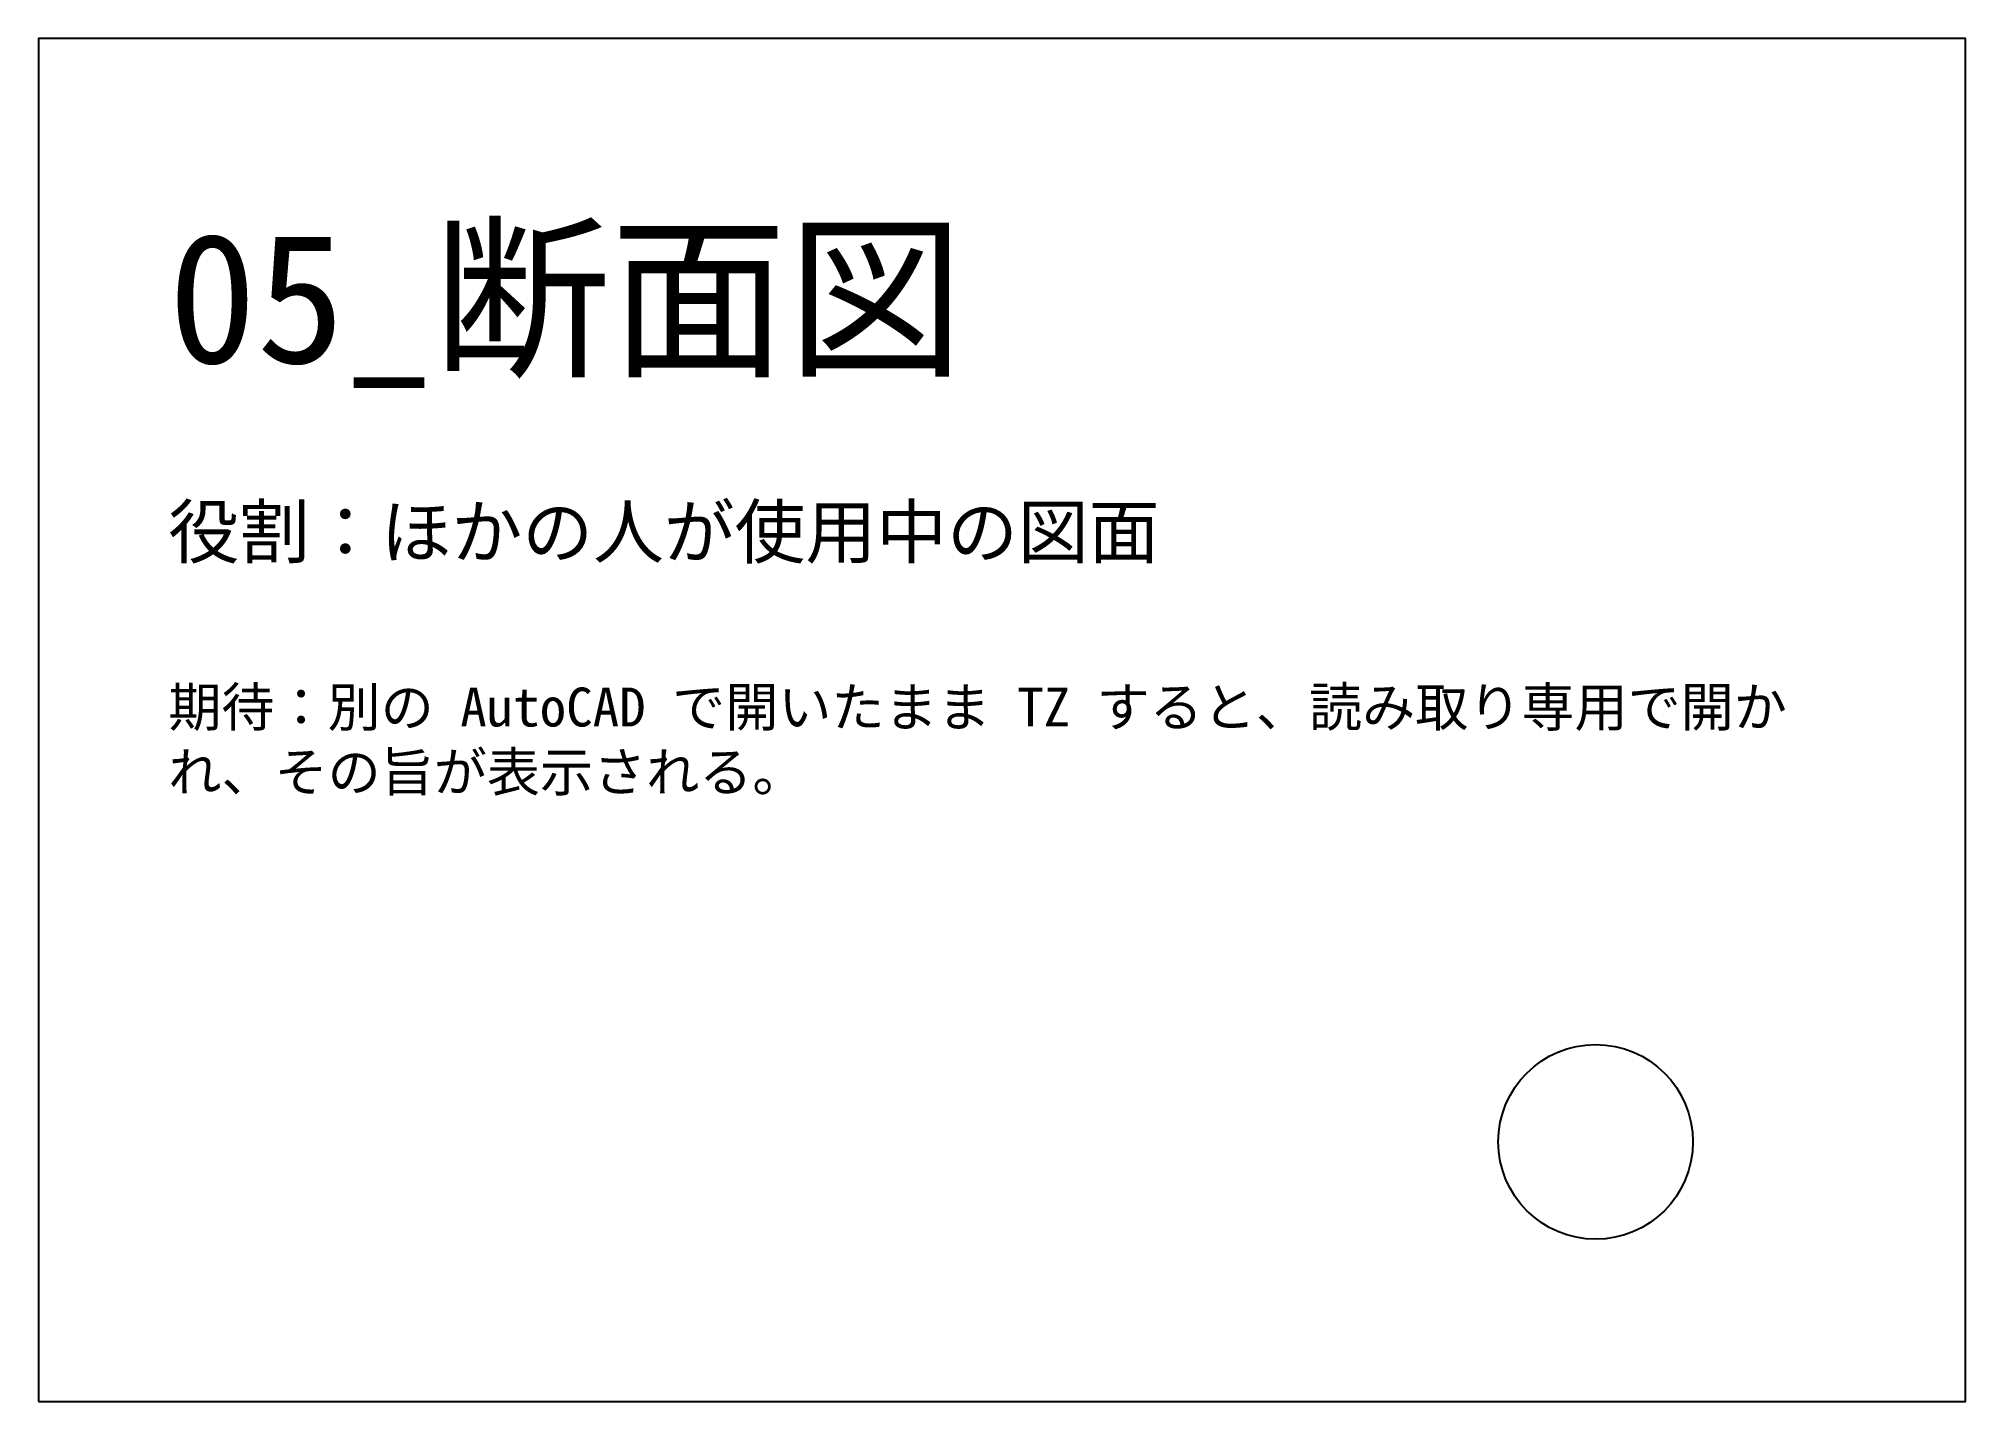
# Model space of a CAD drawing. Header units: millimetres. Extents: x 0 to 297, y 0 to 210.
import ezdxf

# ---------------------------------------------------------------- set-up
doc = ezdxf.new("R2010")
doc.units = ezdxf.units.MM
doc.layers.add('KR_作図', color=4, linetype='Continuous')
doc.layers.add('KR_見出し', color=8, linetype='Continuous')
doc.styles.add('KR_JP', font='msgothic.ttc')

msp = doc.modelspace()

# ---------------------------------------------------------------- linework, layer by layer
at = {"layer": 'KR_作図'}
msp.add_circle((240, 40), 15, dxfattribs=at)
at = {"layer": 'KR_見出し'}
msp.add_lwpolyline([(0, 0), (297, 0), (297, 210), (0, 210)], close=True, dxfattribs=at)

# ---------------------------------------------------------------- texts
at = {"layer": 'KR_見出し', "style": 'KR_JP'}
for s, height, p in [('05_断面図', 20, (20, 160)), ('役割：ほかの人が使用中の図面', 8, (20, 130))]:
    msp.add_text(s, height=height, dxfattribs=at).set_placement(p)
at = {"layer": 'KR_見出し', "insert": (20, 110), "char_height": 6, "width": 250, "attachment_point": 1, "style": 'KR_JP'}
msp.add_mtext('期待：別の AutoCAD で開いたまま TZ すると、読み取り専用で開かれ、その旨が表示される。', dxfattribs=at)

doc.saveas('drawing.dxf')
